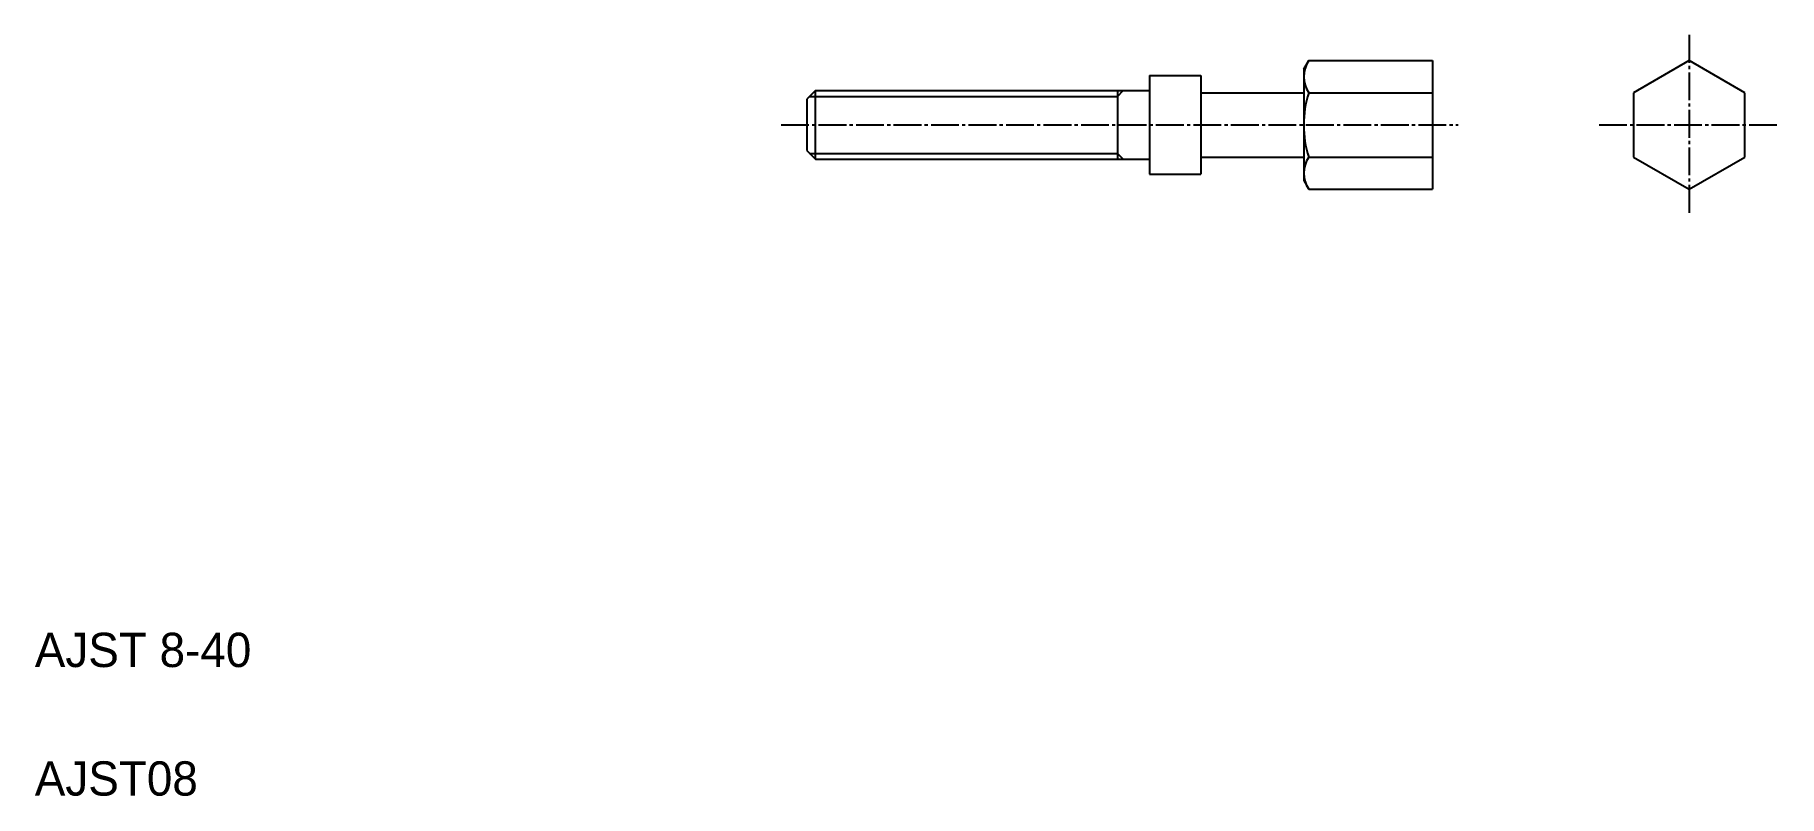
# Model space of a CAD drawing. Extents: x 10 to 214, y 10 to 99.
import ezdxf

# ---------------------------------------------------------------- set-up
doc = ezdxf.new("R2010")
doc.units = 0
doc.header["$LTSCALE"] = 0.25
doc.linetypes.add('CENTER', pattern=[17.5, 13, -1.5, 1.5, -1.5])
doc.layers.get('0').update_dxf_attribs({"linetype": 'CONTINUOUS'})
doc.layers.add('CENTER', color=1, linetype='CENTER')

msp = doc.modelspace()

# ---------------------------------------------------------------- linework, layer by layer
at = {"color": 7, "linetype": 'CONTINUOUS'}
for p, q in [((158.09, 94.74), (158.67, 95.75)), ((158.67, 95.75), (173.09, 95.75)), ((173.09, 95.75), (173.09, 80.73)), ((203.05, 95.75), (196.55, 91.99)), ((209.55, 91.99), (203.05, 95.75)), ((140.09, 93.99), (140.09, 82.49)), ((140.09, 93.99), (146.09, 93.99)), ((146.09, 93.99), (146.09, 82.49)), ((158.09, 94.74), (158.09, 81.74)), ((101.09, 92.24), (100.09, 91.24)), ((101.09, 92.24), (140.09, 92.24)), ((101.09, 84.24), (101.09, 92.24)), ((136.34, 92.24), (136.34, 84.24)), ((146.09, 91.99), (158.09, 91.99)), ((158.67, 91.99), (173.09, 91.99)), ((196.55, 91.99), (196.55, 84.49)), ((209.55, 84.49), (209.55, 91.99)), ((100.09, 91.24), (100.09, 85.24)), ((100.09, 85.24), (101.09, 84.24)), ((101.09, 84.24), (140.09, 84.24)), ((146.09, 84.49), (158.09, 84.49)), ((158.67, 84.49), (173.09, 84.49)), ((196.55, 84.49), (203.05, 80.73)), ((203.05, 80.73), (209.55, 84.49)), ((140.09, 82.49), (146.09, 82.49)), ((158.09, 81.74), (158.67, 80.73)), ((158.67, 80.73), (173.09, 80.73))]:
    msp.add_line(p, q, dxfattribs=at)
at = {"color": 3, "linetype": 'CONTINUOUS'}
for p, q in [((136.34, 91.56), (137.01, 92.24)), ((100.41, 91.56), (136.34, 91.56)), ((100.41, 84.92), (136.34, 84.92)), ((136.34, 84.92), (137.01, 84.24))]:
    msp.add_line(p, q, dxfattribs=at)
for p, q in [((149.09, 91.99), (149.09, 91.99)), ((152.09, 91.99), (152.09, 91.99))]:
    msp.add_line(p, q)
for centre, radius, start, end in [((161.41, 93.87), 3.32, 145.6158, 214.3842), ((170.5, 88.24), 12.42, 162.4121, 197.5879), ((161.41, 82.61), 3.32, 145.6158, 214.3842)]:
    msp.add_arc(centre, radius, start, end)
at = {"layer": 'CENTER', "color": 1, "linetype": 'CENTER'}
for p, q in [((203.05, 98.75), (203.05, 77.73)), ((97.09, 88.24), (176.09, 88.24)), ((192.55, 88.24), (213.56, 88.24))]:
    msp.add_line(p, q, dxfattribs=at)

# ---------------------------------------------------------------- texts
for s, p in [('AJST 8-40', (10, 25)), ('AJST08', (10, 10))]:
    msp.add_text(s, height=4).set_placement(p)

doc.saveas('drawing.dxf')
